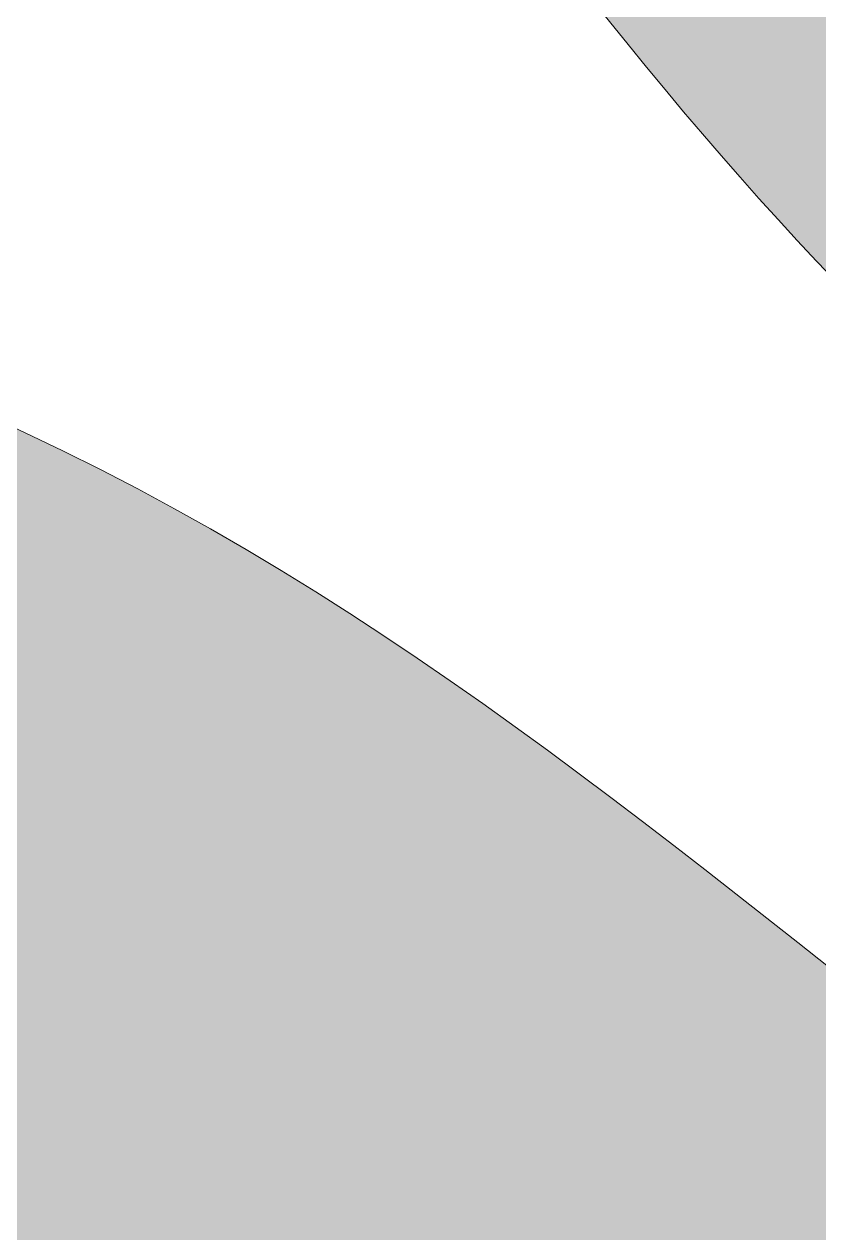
# Model space of a CAD drawing. Header units: inches. Extents: x 864 to 1056, y -656 to -424.
# Drawn here: x 1007.758 to 1009.576, y -470.597 to -467.832 of the extents above; entities that cross this region are included whole.
import ezdxf

# ---------------------------------------------------------------- set-up
doc = ezdxf.new("R2010")
doc.units = ezdxf.units.IN
doc.header["$MEASUREMENT"] = 0
doc.layers.add('Layer 1', color=7, linetype='Continuous')

msp = doc.modelspace()

# ---------------------------------------------------------------- hatches: boundary and pattern name
at = {"layer": 'Layer 1', "true_color": 0xfcfcfc}
h = msp.add_hatch(color=7, dxfattribs=at)
edge = h.paths.add_edge_path()
edge.add_spline(control_points=[(1005.707, -464.5215), (1005.5459, -464.4136), (1005.3867, -464.3066), (1005.2275, -464.1997), (1005.2705, -463.6509), (1004.5498, -463.3579), (1004.2666, -462.9189), (1004.2666, -462.9189), (1004.2666, -462.9189), (1004.2666, -462.9189), (1005.375, -463.0908), (1012.0264, -463.6123), (1008.9707, -465.3057), (1008.1357, -465.9727), (1012.3682, -467.0371), (1012.4668, -468.519), (1012.6768, -468.9097), (1012.8945, -469.207), (1012.3008, -469.4727), (1009.1016, -469.8833), (1008.5986, -465.6123), (1005.707, -464.5215)], knot_values=[0, 0, 0, 0, 1, 1, 1, 2, 2, 2, 3, 3, 3, 4, 4, 4, 5, 5, 5, 6, 6, 6, 7, 7, 7, 7], degree=3, periodic=1)
h = msp.add_hatch(color=7, dxfattribs=at)
edge = h.paths.add_edge_path()
edge.add_spline(control_points=[(1027.5488, -479.0913), (1028.0479, -480.2124), (1025.0088, -479.8848), (1025.1035, -479.0303), (1024.1094, -476.9497), (1020.9727, -474.9209), (1018.3643, -474.7827), (1017.4844, -474.8584), (1016.3115, -474.2246), (1015.7646, -475.041), (1015.0879, -476.6274), (1018.585, -475.3896), (1018.3516, -478.3457), (1018.4971, -479.5938), (1014.6484, -477.3926), (1014.3525, -477.0078), (1013.2275, -476.3765), (1012.0879, -475.896), (1010.5967, -476.5811), (1010.2871, -476.7231), (1009.834, -476.5854), (1009.5488, -476.3677), (1009.8174, -474.7764), (1003.5391, -473.4019), (1007.6377, -472.5317), (1011.125, -472.5239), (1006.665, -469.9409), (1006.1582, -471.6221), (1006.127, -471.7578), (1005.9482, -471.8779), (1005.6025, -472.2817), (1005.1787, -471.1562), (1003.5488, -470.4746), (1003.377, -469.8975), (1002.8965, -468.2632), (999.9092, -467.8286), (999.9092, -466.1006), (999.9092, -465.1157), (1000.4336, -464.7251), (1001.8643, -464.8408), (1002.499, -466.1167), (1005.5996, -466.1484), (1005.7412, -467.8472), (1005.7695, -467.999), (1005.8711, -468.2607), (1005.9902, -468.2739), (1008.5996, -468.5762), (1009.5059, -470.2544), (1011.334, -471.1792), (1013.3555, -471.4224), (1015.3945, -470.354), (1017.0781, -471.9824), (1020.8438, -473.9712), (1024.8867, -475.6685), (1027.5488, -479.0913)], knot_values=[0, 0, 0, 0, 1, 1, 1, 2, 2, 2, 3, 3, 3, 4, 4, 4, 5, 5, 5, 6, 6, 6, 7, 7, 7, 8, 8, 8, 9, 9, 9, 10, 10, 10, 11, 11, 11, 12, 12, 12, 13, 13, 13, 14, 14, 14, 15, 15, 15, 16, 16, 16, 17, 17, 17, 18, 18, 18, 18], degree=3, periodic=0)
edge.add_line((1027.5488, -479.0913), (1027.5488, -479.0913))

# ---------------------------------------------------------------- linework, layer by layer
at = {"layer": 'Layer 1', "lineweight": 0}
for points, knots in [([(1005.707, -464.5215), (1005.5459, -464.4136), (1005.3867, -464.3066), (1005.2275, -464.1997), (1005.2705, -463.6509), (1004.5498, -463.3579), (1004.2666, -462.9189), (1004.2666, -462.9189), (1004.2666, -462.9189), (1004.2666, -462.9189), (1005.375, -463.0908), (1012.0264, -463.6123), (1008.9707, -465.3057), (1008.1357, -465.9727), (1012.3682, -467.0371), (1012.4668, -468.519), (1012.6768, -468.9097), (1012.8945, -469.207), (1012.3008, -469.4727), (1009.1016, -469.8833), (1008.5986, -465.6123), (1005.707, -464.5215)], [0, 0, 0, 0, 1, 1, 1, 2, 2, 2, 3, 3, 3, 4, 4, 4, 5, 5, 5, 6, 6, 6, 7, 7, 7, 7]), ([(1027.5488, -479.0913), (1028.0479, -480.2124), (1025.0088, -479.8848), (1025.1035, -479.0303), (1024.1094, -476.9497), (1020.9727, -474.9209), (1018.3643, -474.7827), (1017.4844, -474.8584), (1016.3115, -474.2246), (1015.7646, -475.041), (1015.0879, -476.6274), (1018.585, -475.3896), (1018.3516, -478.3457), (1018.4971, -479.5938), (1014.6484, -477.3926), (1014.3525, -477.0078), (1013.2275, -476.3765), (1012.0879, -475.896), (1010.5967, -476.5811), (1010.2871, -476.7231), (1009.834, -476.5854), (1009.5488, -476.3677), (1009.8174, -474.7764), (1003.5391, -473.4019), (1007.6377, -472.5317), (1011.125, -472.5239), (1006.665, -469.9409), (1006.1582, -471.6221), (1006.127, -471.7578), (1005.9482, -471.8779), (1005.6025, -472.2817), (1005.1787, -471.1562), (1003.5488, -470.4746), (1003.377, -469.8975), (1002.8965, -468.2632), (999.9092, -467.8286), (999.9092, -466.1006), (999.9092, -465.1157), (1000.4336, -464.7251), (1001.8643, -464.8408), (1002.499, -466.1167), (1005.5996, -466.1484), (1005.7412, -467.8472), (1005.7695, -467.999), (1005.8711, -468.2607), (1005.9902, -468.2739), (1008.5996, -468.5762), (1009.5059, -470.2544), (1011.334, -471.1792), (1013.3555, -471.4224), (1015.3945, -470.354), (1017.0781, -471.9824), (1020.8438, -473.9712), (1024.8867, -475.6685), (1027.5488, -479.0913)], [0, 0, 0, 0, 1, 1, 1, 2, 2, 2, 3, 3, 3, 4, 4, 4, 5, 5, 5, 6, 6, 6, 7, 7, 7, 8, 8, 8, 9, 9, 9, 10, 10, 10, 11, 11, 11, 12, 12, 12, 13, 13, 13, 14, 14, 14, 15, 15, 15, 16, 16, 16, 17, 17, 17, 18, 18, 18, 18])]:
    msp.add_open_spline(points, degree=3, knots=knots, dxfattribs=at)

doc.saveas('drawing.dxf')
